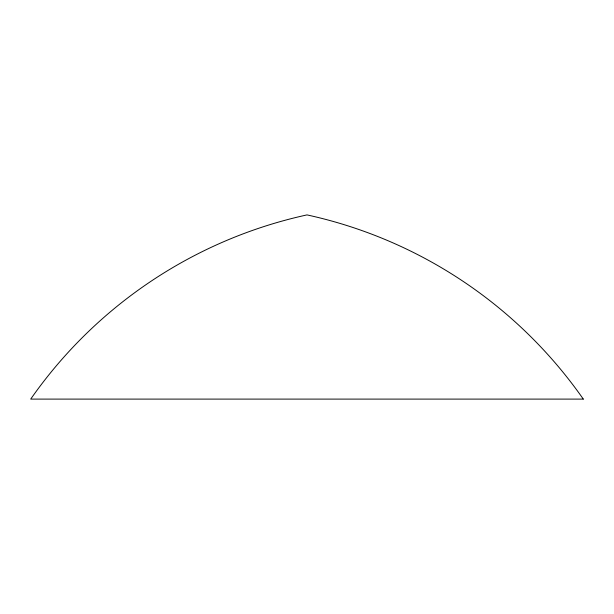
<?xml version="1.0" encoding="UTF-8"?>
<svg xmlns="http://www.w3.org/2000/svg" width="614" height="614" viewBox="0 0 614 614"><rect width="100%" height="100%" fill="white"/><g stroke="black" fill="none" stroke-linecap="round" stroke-linejoin="round"><path stroke-width="0.92" d="M583.3 399.1L30.7 399.1A455.841 455.841 0 0 1 307 214.9A455.841 455.841 0 0 1 583.3 399.1"/></g></svg>
